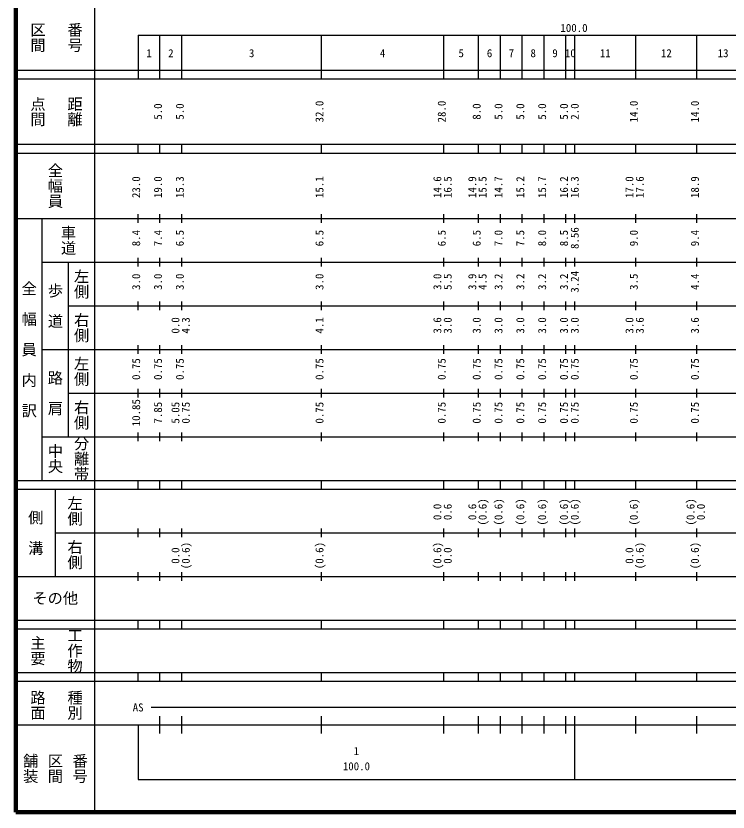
# Model space of a CAD drawing. Units: millimetres on the paper, enlarged 1000 times. Extents: x 40000 to 680000, y 20000 to 380000.
# Drawn here: x 40000 to 203140, y 20000 to 202409 of the extents above; entities that cross this region are included whole.
import ezdxf
from ezdxf.enums import TextEntityAlignment as Align

# ---------------------------------------------------------------- set-up
doc = ezdxf.new("R2010")
doc.units = ezdxf.units.MM
doc.header["$LTSCALE"] = 1000
doc.layers.add('M-TTL', color=2, linetype='Continuous', lineweight=140)
doc.layers.add('M-TTL-BAND', color=7, linetype='Continuous', lineweight=25)
doc.styles.add('@ＭＳ ゴシック', font='')
doc.styles.add('ＭＳ ゴシック', font='')
doc.styles.get('@ＭＳ ゴシック').set_extended_font_data('@MS Gothic')
doc.styles.get('ＭＳ ゴシック').set_extended_font_data('MS Gothic')

msp = doc.modelspace()

# ---------------------------------------------------------------- linework, layer by layer
at = {"layer": 'M-TTL'}
for p, q in [((40000, 380000), (40000, 20000)), ((40000, 20000), (680000, 20000))]:
    msp.add_line(p, q, dxfattribs=at)
at = {"layer": 'M-TTL-BAND'}
for p, q in [((58000, 370000), (58000, 20000)), ((68000, 198000), (579000, 198000)), ((68000, 198000), (68000, 188000)), ((73000, 188000), (73000, 198000)), ((78000, 188000), (78000, 198000)), ((110000, 188000), (110000, 198000)), ((138000, 188000), (138000, 198000)), ((146000, 188000), (146000, 198000)), ((151000, 188000), (151000, 198000)), ((156000, 188000), (156000, 198000)), ((161000, 188000), (161000, 198000)), ((166000, 188000), (166000, 198000)), ((168000, 188000), (168000, 198000)), ((182000, 188000), (182000, 198000)), ((196000, 188000), (196000, 198000)), ((40000, 190000), (579000, 190000)), ((40000, 188000), (579000, 188000)), ((40000, 173000), (579000, 173000)), ((68000, 171000), (68000, 173000)), ((73000, 171000), (73000, 173000)), ((78000, 171000), (78000, 173000)), ((110000, 171000), (110000, 173000)), ((138000, 171000), (138000, 173000)), ((146000, 171000), (146000, 173000)), ((151000, 171000), (151000, 173000)), ((156000, 171000), (156000, 173000)), ((161000, 171000), (161000, 173000)), ((166000, 171000), (166000, 173000)), ((168000, 171000), (168000, 173000)), ((182000, 171000), (182000, 173000)), ((196000, 171000), (196000, 173000)), ((40000, 171000), (579000, 171000)), ((68000, 155000), (68000, 157000)), ((73000, 155000), (73000, 157000)), ((78000, 155000), (78000, 157000)), ((110000, 155000), (110000, 157000)), ((138000, 155000), (138000, 157000)), ((146000, 155000), (146000, 157000)), ((151000, 155000), (151000, 157000)), ((156000, 155000), (156000, 157000)), ((161000, 155000), (161000, 157000)), ((166000, 155000), (166000, 157000)), ((168000, 155000), (168000, 157000)), ((182000, 155000), (182000, 157000)), ((196000, 155000), (196000, 157000)), ((40000, 156000), (579000, 156000)), ((46000, 96000), (46000, 156000)), ((46000, 146000), (579000, 146000)), ((52000, 146000), (52000, 106000)), ((68000, 145000), (68000, 147000)), ((73000, 145000), (73000, 147000)), ((78000, 145000), (78000, 147000)), ((110000, 145000), (110000, 147000)), ((138000, 145000), (138000, 147000)), ((146000, 145000), (146000, 147000)), ((151000, 145000), (151000, 147000)), ((156000, 145000), (156000, 147000)), ((161000, 145000), (161000, 147000)), ((166000, 145000), (166000, 147000)), ((168000, 145000), (168000, 147000)), ((182000, 145000), (182000, 147000)), ((196000, 145000), (196000, 147000)), ((68000, 135000), (68000, 137000)), ((73000, 135000), (73000, 137000)), ((78000, 135000), (78000, 137000)), ((110000, 135000), (110000, 137000)), ((138000, 135000), (138000, 137000)), ((146000, 135000), (146000, 137000)), ((151000, 135000), (151000, 137000)), ((156000, 135000), (156000, 137000)), ((161000, 135000), (161000, 137000)), ((166000, 135000), (166000, 137000)), ((168000, 135000), (168000, 137000)), ((182000, 135000), (182000, 137000)), ((196000, 135000), (196000, 137000)), ((52000, 136000), (579000, 136000)), ((46000, 126000), (579000, 126000)), ((68000, 125000), (68000, 127000)), ((73000, 125000), (73000, 127000)), ((78000, 125000), (78000, 127000)), ((110000, 125000), (110000, 127000)), ((138000, 125000), (138000, 127000)), ((146000, 125000), (146000, 127000)), ((151000, 125000), (151000, 127000)), ((156000, 125000), (156000, 127000)), ((161000, 125000), (161000, 127000)), ((166000, 125000), (166000, 127000)), ((168000, 125000), (168000, 127000)), ((182000, 125000), (182000, 127000)), ((196000, 125000), (196000, 127000)), ((68000, 115000), (68000, 117000)), ((73000, 115000), (73000, 117000)), ((78000, 115000), (78000, 117000)), ((110000, 115000), (110000, 117000)), ((138000, 115000), (138000, 117000)), ((146000, 115000), (146000, 117000)), ((151000, 115000), (151000, 117000)), ((156000, 115000), (156000, 117000)), ((161000, 115000), (161000, 117000)), ((166000, 115000), (166000, 117000)), ((168000, 115000), (168000, 117000)), ((182000, 115000), (182000, 117000)), ((196000, 115000), (196000, 117000)), ((52000, 116000), (579000, 116000)), ((46000, 106000), (579000, 106000)), ((68000, 105000), (68000, 107000)), ((73000, 105000), (73000, 107000)), ((78000, 105000), (78000, 107000)), ((110000, 105000), (110000, 107000)), ((138000, 105000), (138000, 107000)), ((146000, 105000), (146000, 107000)), ((151000, 105000), (151000, 107000)), ((156000, 105000), (156000, 107000)), ((161000, 105000), (161000, 107000)), ((166000, 105000), (166000, 107000)), ((168000, 105000), (168000, 107000)), ((182000, 105000), (182000, 107000)), ((196000, 105000), (196000, 107000)), ((40000, 96000), (579000, 96000)), ((68000, 94000), (68000, 96000)), ((73000, 94000), (73000, 96000)), ((78000, 94000), (78000, 96000)), ((110000, 94000), (110000, 96000)), ((138000, 94000), (138000, 96000)), ((146000, 94000), (146000, 96000)), ((151000, 94000), (151000, 96000)), ((156000, 94000), (156000, 96000)), ((161000, 94000), (161000, 96000)), ((166000, 94000), (166000, 96000)), ((168000, 94000), (168000, 96000)), ((182000, 94000), (182000, 96000)), ((196000, 94000), (196000, 96000)), ((40000, 94000), (579000, 94000)), ((49000, 94000), (49000, 74000)), ((49000, 84000), (579000, 84000)), ((68000, 83000), (68000, 85000)), ((73000, 83000), (73000, 85000)), ((78000, 83000), (78000, 85000)), ((110000, 83000), (110000, 85000)), ((138000, 83000), (138000, 85000)), ((146000, 83000), (146000, 85000)), ((151000, 83000), (151000, 85000)), ((156000, 83000), (156000, 85000)), ((161000, 83000), (161000, 85000)), ((166000, 83000), (166000, 85000)), ((168000, 83000), (168000, 85000)), ((182000, 83000), (182000, 85000)), ((196000, 83000), (196000, 85000)), ((68000, 73000), (68000, 75000)), ((73000, 73000), (73000, 75000)), ((78000, 73000), (78000, 75000)), ((110000, 73000), (110000, 75000)), ((138000, 73000), (138000, 75000)), ((146000, 73000), (146000, 75000)), ((151000, 73000), (151000, 75000)), ((156000, 73000), (156000, 75000)), ((161000, 73000), (161000, 75000)), ((166000, 73000), (166000, 75000)), ((168000, 73000), (168000, 75000)), ((182000, 73000), (182000, 75000)), ((196000, 73000), (196000, 75000)), ((40000, 74000), (579000, 74000)), ((40000, 64000), (579000, 64000)), ((68000, 62000), (68000, 64000)), ((73000, 62000), (73000, 64000)), ((78000, 62000), (78000, 64000)), ((110000, 62000), (110000, 64000)), ((138000, 62000), (138000, 64000)), ((146000, 62000), (146000, 64000)), ((151000, 62000), (151000, 64000)), ((156000, 62000), (156000, 64000)), ((161000, 62000), (161000, 64000)), ((166000, 62000), (166000, 64000)), ((168000, 62000), (168000, 64000)), ((182000, 62000), (182000, 64000)), ((196000, 62000), (196000, 64000)), ((40000, 62000), (579000, 62000)), ((40000, 52000), (579000, 52000)), ((68000, 50000), (68000, 52000)), ((73000, 50000), (73000, 52000)), ((78000, 50000), (78000, 52000)), ((110000, 50000), (110000, 52000)), ((138000, 50000), (138000, 52000)), ((146000, 50000), (146000, 52000)), ((151000, 50000), (151000, 52000)), ((156000, 50000), (156000, 52000)), ((161000, 50000), (161000, 52000)), ((166000, 50000), (166000, 52000)), ((168000, 50000), (168000, 52000)), ((182000, 50000), (182000, 52000)), ((196000, 50000), (196000, 52000)), ((40000, 50000), (579000, 50000)), ((71000, 44000), (565000, 44000)), ((73000, 38000), (73000, 42000)), ((78000, 38000), (78000, 42000)), ((110000, 38000), (110000, 42000)), ((138000, 38000), (138000, 42000)), ((146000, 38000), (146000, 42000)), ((151000, 38000), (151000, 42000)), ((156000, 38000), (156000, 42000)), ((161000, 38000), (161000, 42000)), ((166000, 38000), (166000, 42000)), ((168000, 27500), (168000, 42000)), ((182000, 38000), (182000, 42000)), ((196000, 38000), (196000, 42000)), ((40000, 40000), (579000, 40000)), ((68000, 40000), (68000, 27500)), ((68000, 27500), (579000, 27500))]:
    msp.add_line(p, q, dxfattribs=at)

# ---------------------------------------------------------------- texts
at = {"layer": 'M-TTL-BAND', "style": '@ＭＳ ゴシック'}
for s, p in [('番号', (53500, 197500)), ('区間', (45000, 197500)), ('点間', (45000, 180500)), ('距離', (53500, 180500)), ('全幅員', (49000, 163500)), ('車道', (52000, 151000)), ('左側', (55000, 141000)), ('全\u3000幅\u3000員\u3000内\u3000訳', (43000, 126000)), ('歩\u3000道', (49000, 136000)), ('右側', (55000, 131000)), ('左側', (55000, 121000)), ('路\u3000肩', (49000, 116000)), ('右側', (55000, 111000)), ('分離帯', (55000, 101000)), ('中央', (49000, 101000)), ('左側', (53500, 89000)), ('側\u3000溝', (44500, 84000)), ('右側', (53500, 79000)), ('主要', (45000, 57000)), ('工作物', (53500, 57000)), ('路面', (45000, 44500)), ('種別', (53500, 44500)), ('舗装', (43333, 30000)), ('区間', (49000, 30000)), ('番号', (54667, 30000))]:
    msp.add_text(s, height=2566, rotation=270, dxfattribs=at).set_placement(p, align=Align.MIDDLE_CENTER)
at = {"layer": 'M-TTL-BAND', "style": 'ＭＳ ゴシック'}
for s, p in [('100.0', (167844, 198195)), ('1', (70500, 192405)), ('2', (75500, 192405)), ('3', (94000, 192405)), ('4', (124000, 192405)), ('5', (142000, 192405)), ('6', (148500, 192405)), ('7', (153500, 192405)), ('8', (158500, 192405)), ('9', (163500, 192405)), ('10', (167000, 192405)), ('11', (175000, 192405)), ('12', (189000, 192405)), ('13', (202000, 192405)), ('AS', (68000, 42500)), ('1', (118000, 32523)), ('100.0', (118000, 29033))]:
    msp.add_text(s, height=1833, dxfattribs=at).set_placement(p, align=Align.BOTTOM_CENTER)
for s, p in [('32.0', (111000, 180500)), ('28.0', (139000, 180500)), ('14.0', (183000, 180500)), ('14.0', (197000, 180500)), ('5.0', (74000, 180500)), ('5.0', (79000, 180500)), ('8.0', (147000, 180500)), ('5.0', (152000, 180500)), ('5.0', (157000, 180500)), ('5.0', (162000, 180500)), ('5.0', (167000, 180500)), ('2.0', (169473, 180500)), ('23.0', (69000, 163174)), ('19.0', (74000, 163174)), ('15.3', (79000, 163174)), ('15.1', (111000, 163174)), ('14.6', (138000, 163174)), ('16.5', (140370, 163174)), ('14.9', (146000, 163174)), ('15.5', (148370, 163174)), ('14.7', (152000, 163174)), ('15.2', (157000, 163174)), ('15.7', (162000, 163174)), ('16.2', (167000, 163174)), ('16.3', (169473, 163174)), ('17.0', (182000, 163174)), ('17.6', (184370, 163174)), ('18.9', (197000, 163174)), ('8.4', (69000, 151500)), ('7.4', (74000, 151500)), ('7.0', (152000, 151500)), ('8.0', (162000, 151500)), ('8.56', (169473, 151500)), ('9.0', (183000, 151500)), ('9.4', (197000, 151500)), ('6.5', (79000, 151500)), ('6.5', (111000, 151500)), ('6.5', (139000, 151500)), ('6.5', (147000, 151500)), ('7.5', (157000, 151500)), ('8.5', (167000, 151500)), ('3.0', (69000, 141500)), ('3.0', (74000, 141500)), ('3.0', (79000, 141500)), ('3.0', (111000, 141500)), ('3.0', (138000, 141500)), ('5.5', (140370, 141500)), ('3.9', (146000, 141500)), ('4.5', (148370, 141500)), ('3.2', (152000, 141500)), ('3.2', (157000, 141500)), ('3.2', (162000, 141500)), ('3.2', (167000, 141500)), ('3.24', (169473, 141500)), ('3.5', (183000, 141500)), ('4.4', (197000, 141500)), ('0.0', (78000, 131500)), ('4.3', (80370, 131500)), ('4.1', (111000, 131500)), ('3.6', (138000, 131500)), ('3.0', (140370, 131500)), ('3.0', (147000, 131500)), ('3.0', (152000, 131500)), ('3.0', (157000, 131500)), ('3.0', (162000, 131500)), ('3.0', (167000, 131500)), ('3.0', (169473, 131500)), ('3.0', (182000, 131500)), ('3.6', (184370, 131500)), ('3.6', (197000, 131500)), ('0.75', (69000, 121500)), ('0.75', (74000, 121500)), ('0.75', (79000, 121500)), ('0.75', (111000, 121500)), ('0.75', (139000, 121500)), ('0.75', (147000, 121500)), ('0.75', (152000, 121500)), ('0.75', (157000, 121500)), ('0.75', (162000, 121500)), ('0.75', (167000, 121500)), ('0.75', (169473, 121500)), ('0.75', (183000, 121500)), ('0.75', (197000, 121500)), ('10.85', (69000, 111500)), ('7.85', (74000, 111500)), ('5.05', (78000, 111500)), ('0.75', (80370, 111500)), ('0.75', (111000, 111500)), ('0.75', (139000, 111500)), ('0.75', (147000, 111500)), ('0.75', (152000, 111500)), ('0.75', (157000, 111500)), ('0.75', (162000, 111500)), ('0.75', (167000, 111500)), ('0.75', (169473, 111500)), ('0.75', (183000, 111500)), ('0.75', (197000, 111500)), ('(0.6)', (148370, 88764)), ('(0.6)', (152000, 88764)), ('(0.6)', (157000, 88764)), ('(0.6)', (162000, 88764)), ('(0.6)', (167000, 88764)), ('(0.6)', (169473, 88764)), ('(0.6)', (183000, 88764)), ('(0.6)', (196000, 88764)), ('0.0', (138000, 88764)), ('0.6', (140370, 88764)), ('0.6', (146000, 88764)), ('0.0', (198370, 88764)), ('0.0', (78000, 78764)), ('(0.6)', (80370, 78764)), ('(0.6)', (111000, 78764)), ('(0.6)', (138000, 78764)), ('0.0', (140370, 78764)), ('0.0', (182000, 78764)), ('(0.6)', (184370, 78764)), ('(0.6)', (197000, 78764))]:
    msp.add_text(s, height=1833, rotation=90, dxfattribs=at).set_placement(p, align=Align.BOTTOM_CENTER)
msp.add_text('その他', height=2566, dxfattribs=at).set_placement((49000, 69000), align=Align.MIDDLE_CENTER)

doc.saveas('drawing.dxf')
